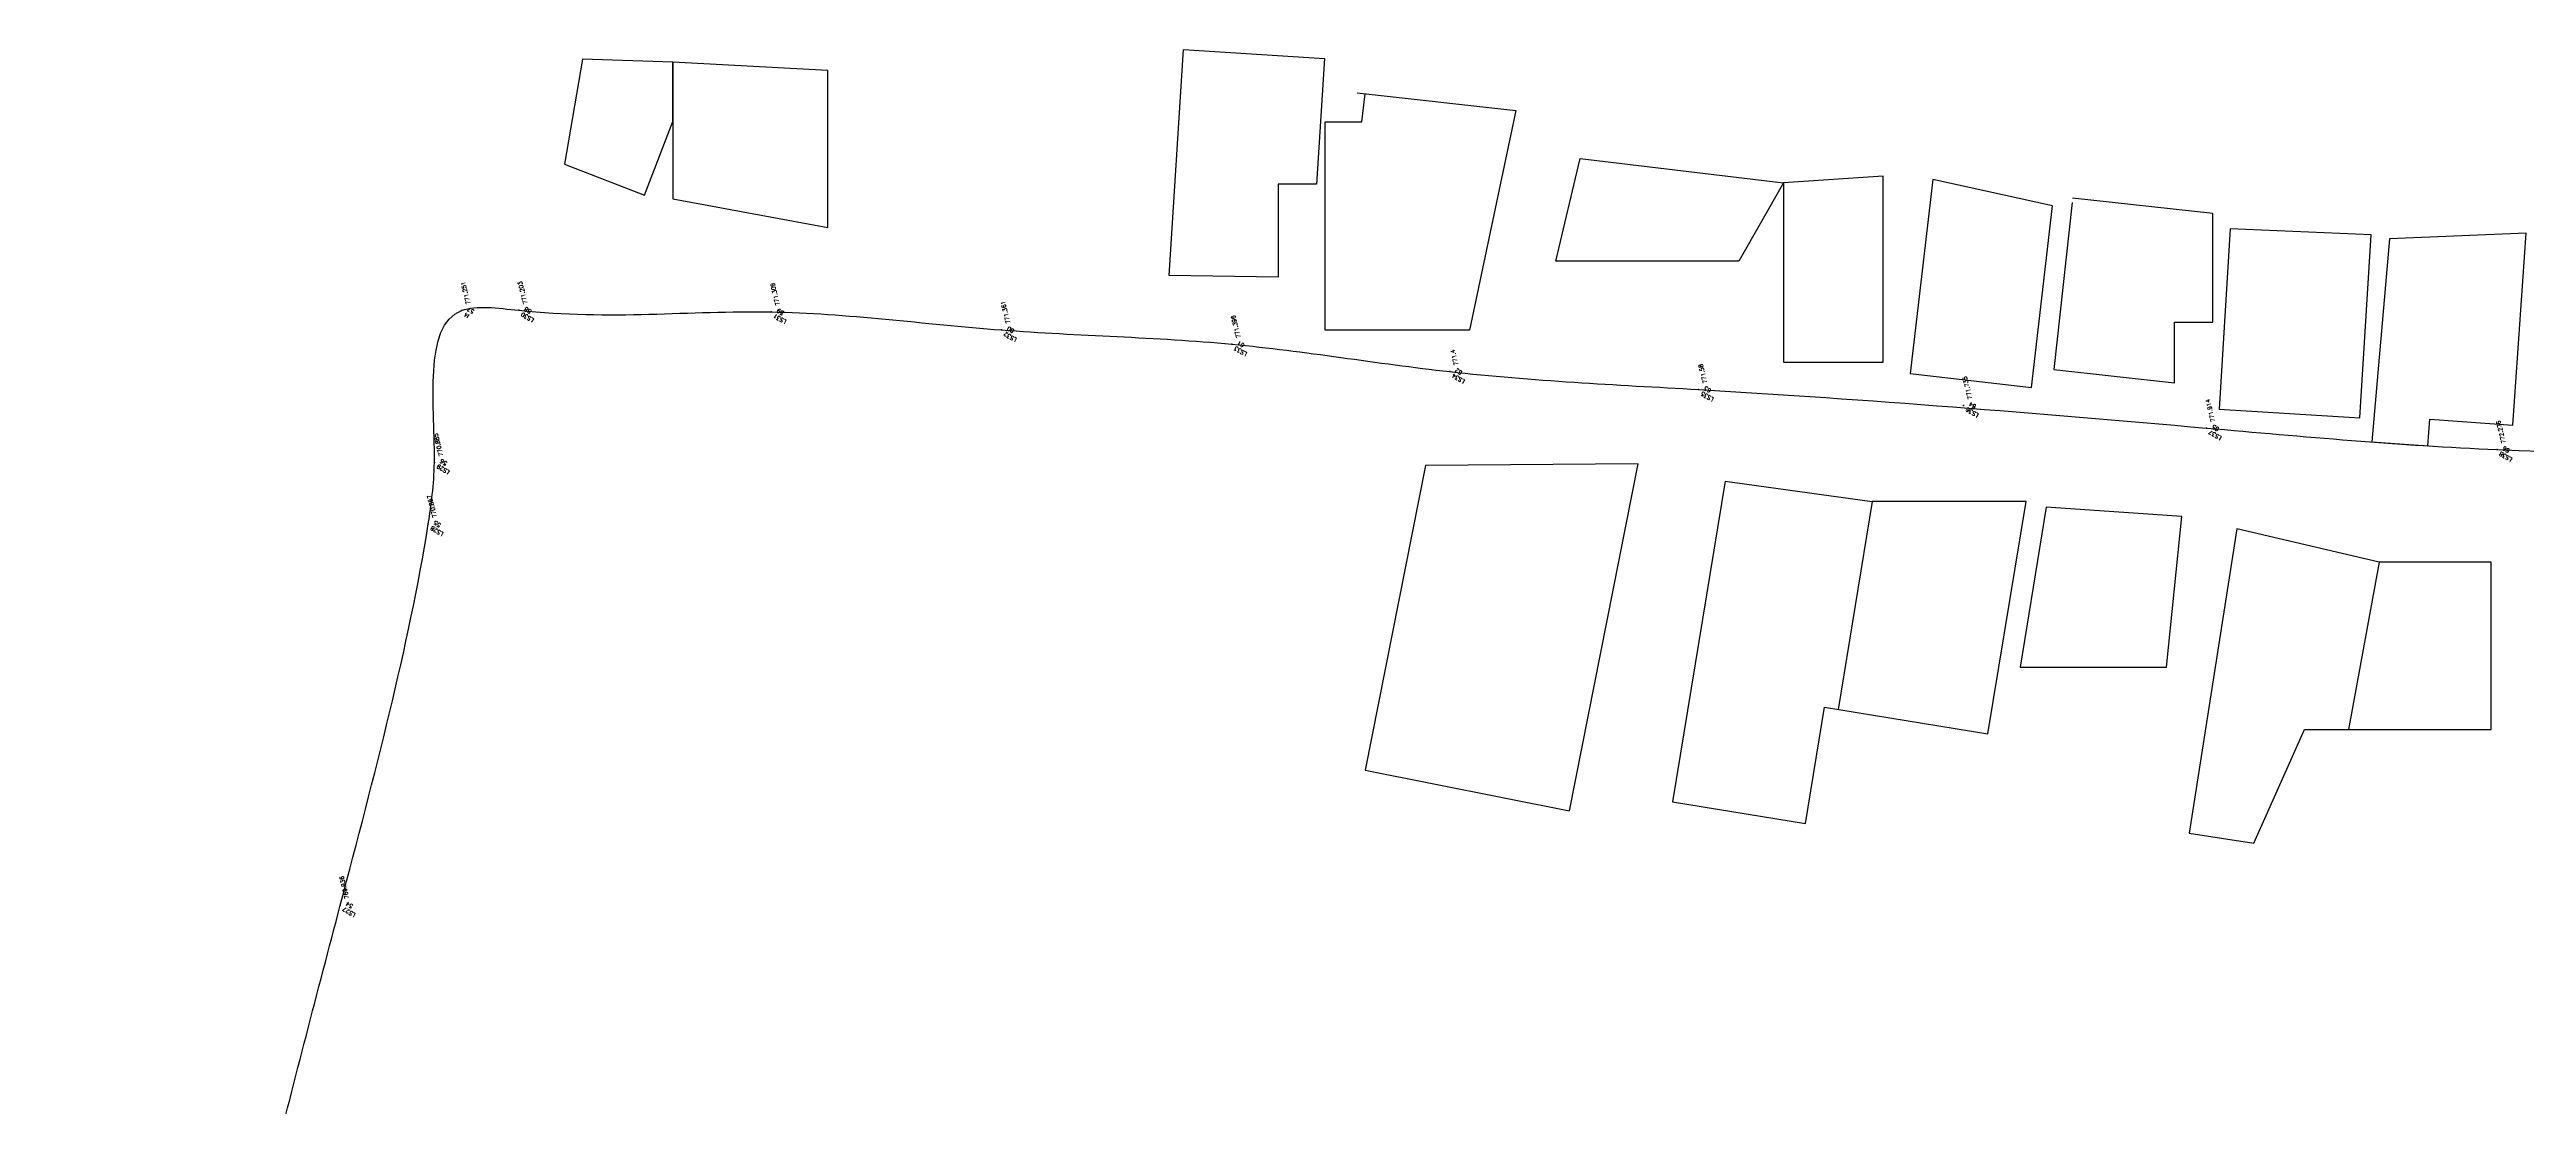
# Model space of a CAD drawing. Header units: millimetres. Extents: x 3197 to 59319, y 691 to 32741.
# Drawn here: x 4845 to 7677, y 13964 to 15171 of the extents above; entities that cross this region are included whole.
import ezdxf
from ezdxf.enums import TextEntityAlignment as Align

# ---------------------------------------------------------------- set-up
doc = ezdxf.new("R2010")
doc.units = ezdxf.units.MM
for name, color, linetype in [('Chainage_TXT', 7, 'Continuous'), ('Points', 7, 'Continuous'), ('Points-ELV', 6, 'Continuous'), ('Points-NUM', 4, 'Continuous'), ('Points-TXT', 3, 'Continuous')]:
    doc.layers.add(name, color=color, linetype=linetype)
doc.styles.add('romans', font='romans.shx')

# ---------------------------------------------------------------- blocks, each defined once
blk = doc.blocks.new('POINTS')
at = {"layer": 'Points'}
blk.add_line((0, 0), (0, 0), dxfattribs=at)
blk.add_point((0, 0), dxfattribs=at)
at = {"layer": 'Points-ELV', "style": 'romans'}
blk.add_attdef('ELEV', text='', height=1, rotation=45, dxfattribs=at).set_placement((0, 0), align=Align.BOTTOM_LEFT)
at = {"layer": 'Points-NUM', "style": 'romans'}
blk.add_attdef('PTNUM', text='', height=1, dxfattribs=at).set_placement((0, 0), align=Align.BOTTOM_RIGHT)
at = {"layer": 'Points-TXT', "style": 'romans'}
blk.add_attdef('DESC', text='', height=1, dxfattribs=at).set_placement((0, 0), align=Align.BOTTOM_RIGHT)

msp = doc.modelspace()

# ---------------------------------------------------------------- linework, layer by layer
msp.add_spline([(4845, 12360.9, 14644.5), (4865.5, 12636.4, 14649.7), (4897.1, 12936.7, 14657.4), (4955.5, 13265.9, 14664.2), (5100.8, 13897.9, 14669), (5177.4, 14194.1, 14674.4), (5277.9, 14629.4, 14691.9), (5285, 14699.8, 14692.5), (5316.1, 14873.3, 14699.4), (5381.4, 14873.5, 14698.5), (5670, 14871.7, 14700.5), (5933.4, 14851.1, 14701.5), (6196.8, 14834.8, 14702.2), (6445.7, 14803.5, 14702.3), (6730.3, 14783, 14705.7), (7310.9, 14739, 14712.1), (7643.1, 14714.4, 14719), (8457.2, 14703.1, 14734.9), (9155.7, 14595.1, 14737)], degree=3)
at = {"layer": 'Chainage_TXT'}
for p, q in [((5454.3, 15160.4), (5433.7, 15040.6)), ((5557.6, 15157), (5454.3, 15160.4)), ((5557.6, 15089.2), (5557.6, 15157)), ((5557.6, 15157), (5557.6, 15001)), ((5734.6, 15147.6), (5557.6, 15157)), ((6125, 14913.1), (6141.5, 15171.4)), ((6141.5, 15171.4), (6302.7, 15161.1)), ((6302.7, 15161.1), (6293.6, 15017.6)), ((5734.6, 14968.1), (5734.6, 15147.6)), ((6339.9, 15121.9), (6521.4, 15101.7)), ((6345.4, 15089), (6348.9, 15120.9)), ((6521.4, 15101.7), (6468.2, 14850.8)), ((5525.1, 15005.2), (5557.6, 15089.2)), ((6303.3, 14850.8), (6303.3, 15089)), ((6303.3, 15089), (6345.4, 15089)), ((5433.7, 15040.6), (5525.1, 15005.2)), ((6567.2, 14929.6), (6594.7, 15046.8)), ((6594.7, 15046.8), (6827.4, 15019.3)), ((6293.6, 15017.6), (6249.7, 15017.6)), ((6249.7, 15017.6), (6249.7, 14911.3)), ((6827.4, 15019.3), (6776.1, 14929.6)), ((6941.1, 15026.6), (6827.4, 15019.3)), ((6827.4, 15019.3), (6827.4, 14814.2)), ((6941.1, 14814.2), (6941.1, 15026.6)), ((6997.9, 15023), (6972.2, 14801.4)), ((7134.7, 14992.7), (6997.9, 15023)), ((5557.6, 15001), (5734.6, 14968.1)), ((7110.7, 14785.3), (7134.7, 14992.7)), ((7157.4, 14996.7), (7136.5, 14805.8)), ((7318.3, 14984), (7157.9, 15001.5)), ((7318.3, 14860.1), (7318.3, 14984)), ((7338, 14966.6), (7325.3, 14760.6)), ((7499.1, 14959.6), (7338, 14966.6)), ((7486.2, 14750.7), (7499.1, 14959.6)), ((7520.1, 14955), (7499.8, 14723.1, 14715.7)), ((7676.5, 14961.7, 14717.1), (7520.1, 14955)), ((7661.3, 14742.4, 14717.1), (7676.5, 14961.7, 14717.1)), ((6776.1, 14929.6), (6567.2, 14929.6)), ((6249.7, 14911.3), (6125, 14913.1)), ((6468.2, 14850.8), (6303.3, 14850.8)), ((7274.3, 14790.7), (7274.3, 14860.1)), ((7274.3, 14860.1), (7318.3, 14860.1)), ((6827.4, 14814.2), (6941.1, 14814.2)), ((6972.2, 14801.4), (7110.7, 14785.3)), ((7136.5, 14805.8), (7274.3, 14790.7)), ((7325.3, 14760.6), (7486.2, 14750.7)), ((7564, 14718.6, 14717.1), (7566.1, 14749, 14717.1)), ((7566.1, 14749, 14717.1), (7661.3, 14742.4, 14717.1)), ((6661.3, 14698.2), (6418.2, 14696.3)), ((6582.6, 14301.8), (6661.3, 14698.2)), ((7499.8, 14723.1, 14715.7), (7564, 14718.6, 14717.1)), ((6418.2, 14696.3), (6349.1, 14348.1)), ((6760.7, 14678.3), (6700.6, 14312.1)), ((6760.7, 14678.3), (6928.9, 14655.1)), ((6928.9, 14655.1), (6890, 14417.6)), ((7104.6, 14655.1), (6928.9, 14655.1)), ((7061, 14389.6), (7104.6, 14655.1)), ((7127.5, 14648.6), (7097.8, 14466)), ((7282.9, 14637.9), (7127.5, 14648.6)), ((7265.1, 14466), (7282.9, 14637.9)), ((7345.8, 14623.7), (7291.2, 14276.3)), ((7508.4, 14585.8), (7345.8, 14623.7)), ((7508.4, 14585.8), (7473.4, 14394.8)), ((7636.5, 14585.8), (7508.4, 14585.8)), ((7636.5, 14394.8), (7636.5, 14585.8)), ((7097.8, 14466), (7265.1, 14466)), ((6852.6, 14287.1), (6874.4, 14420.2)), ((6874.4, 14420.2), (7061, 14389.6)), ((7365, 14264.7), (7422.9, 14394.8)), ((7422.9, 14394.8), (7523.8, 14394.8)), ((7523.8, 14394.8), (7636.5, 14394.8)), ((6349.1, 14348.1), (6582.6, 14301.8)), ((6700.6, 14312.1), (6852.6, 14287.1)), ((7291.2, 14276.3), (7365, 14264.7))]:
    msp.add_line(p, q, dxfattribs=at)

# ---------------------------------------------------------------- block references
at = {"layer": 'Points', "linetype": 'Continuous'}
ref = msp.add_blockref('POINTS', (5316.1, 14873.3, 14699.4), dxfattribs=dict(at, xscale=-19.05922031585964, yscale=19.05922031585964, zscale=19.05922031585964, rotation=329.0980723058464))
ref.add_attrib('PTNUM', '57', dxfattribs={"layer": 'Points-NUM', "height": 4.76, "rotation": 149.0981, "style": 'romans'}).set_placement((5324.9, 14878.7, 14699.4), align=Align.BOTTOM_RIGHT)
ref.add_attrib('DESC', 'I4', dxfattribs={"layer": 'Points-TXT', "height": 4.76, "rotation": 149.0981, "style": 'romans'}).set_placement((5321.2, 14872.6, 14699.4), align=Align.BOTTOM_RIGHT)
ref.add_attrib('ELEV', '771.251', dxfattribs={"layer": 'Points-ELV', "height": 4.76, "rotation": 104.0981, "style": 'romans'}).set_placement((5327.5, 14881.4, 14699.4), align=Align.BOTTOM_LEFT)
ref = msp.add_blockref('POINTS', (5381.4, 14873.5, 14698.5), dxfattribs=dict(at, xscale=-19.05922031585964, yscale=19.05922031585964, zscale=19.05922031585964, rotation=329.0980723058464))
ref.add_attrib('PTNUM', '58', dxfattribs={"layer": 'Points-NUM', "height": 4.76, "rotation": 149.0981, "style": 'romans'}).set_placement((5390.2, 14878.9, 14698.5), align=Align.BOTTOM_RIGHT)
ref.add_attrib('DESC', 'LS30', dxfattribs={"layer": 'Points-TXT', "height": 4.76, "rotation": 149.0981, "style": 'romans'}).set_placement((5386.5, 14872.8, 14698.5), align=Align.BOTTOM_RIGHT)
ref.add_attrib('ELEV', '771.203', dxfattribs={"layer": 'Points-ELV', "height": 4.76, "rotation": 104.0981, "style": 'romans'}).set_placement((5392.8, 14881.6, 14698.5), align=Align.BOTTOM_LEFT)
ref = msp.add_blockref('POINTS', (5670, 14871.7, 14700.5), dxfattribs=dict(at, xscale=-19.05922031585964, yscale=19.05922031585964, zscale=19.05922031585964, rotation=329.0980723058464))
ref.add_attrib('PTNUM', '59', dxfattribs={"layer": 'Points-NUM', "height": 4.76, "rotation": 149.0981, "style": 'romans'}).set_placement((5678.8, 14877.1, 14700.5), align=Align.BOTTOM_RIGHT)
ref.add_attrib('DESC', 'LS31', dxfattribs={"layer": 'Points-TXT', "height": 4.76, "rotation": 149.0981, "style": 'romans'}).set_placement((5675.1, 14871, 14700.5), align=Align.BOTTOM_RIGHT)
ref.add_attrib('ELEV', '771.309', dxfattribs={"layer": 'Points-ELV', "height": 4.76, "rotation": 104.0981, "style": 'romans'}).set_placement((5681.4, 14879.8, 14700.5), align=Align.BOTTOM_LEFT)
ref = msp.add_blockref('POINTS', (5933.4, 14851.1, 14701.5), dxfattribs=dict(at, xscale=-19.05922031585964, yscale=19.05922031585964, zscale=19.05922031585964, rotation=329.0980723058464))
ref.add_attrib('PTNUM', '60', dxfattribs={"layer": 'Points-NUM', "height": 4.76, "rotation": 149.0981, "style": 'romans'}).set_placement((5942.2, 14856.5, 14701.5), align=Align.BOTTOM_RIGHT)
ref.add_attrib('DESC', 'LS32', dxfattribs={"layer": 'Points-TXT', "height": 4.76, "rotation": 149.0981, "style": 'romans'}).set_placement((5938.5, 14850.4, 14701.5), align=Align.BOTTOM_RIGHT)
ref.add_attrib('ELEV', '771.361', dxfattribs={"layer": 'Points-ELV', "height": 4.76, "rotation": 104.0981, "style": 'romans'}).set_placement((5944.8, 14859.2, 14701.5), align=Align.BOTTOM_LEFT)
ref = msp.add_blockref('POINTS', (6196.8, 14834.8, 14702.2), dxfattribs=dict(at, xscale=-19.05922031585964, yscale=19.05922031585964, zscale=19.05922031585964, rotation=329.0980723058464))
ref.add_attrib('PTNUM', '61', dxfattribs={"layer": 'Points-NUM', "height": 4.76, "rotation": 149.0981, "style": 'romans'}).set_placement((6205.5, 14840.2, 14702.2), align=Align.BOTTOM_RIGHT)
ref.add_attrib('DESC', 'LS33', dxfattribs={"layer": 'Points-TXT', "height": 4.76, "rotation": 149.0981, "style": 'romans'}).set_placement((6201.9, 14834, 14702.2), align=Align.BOTTOM_RIGHT)
ref.add_attrib('ELEV', '771.396', dxfattribs={"layer": 'Points-ELV', "height": 4.76, "rotation": 104.0981, "style": 'romans'}).set_placement((6208.1, 14842.8, 14702.2), align=Align.BOTTOM_LEFT)
ref = msp.add_blockref('POINTS', (6445.7, 14803.5, 14702.3), dxfattribs=dict(at, xscale=-19.05922031585964, yscale=19.05922031585964, zscale=19.05922031585964, rotation=329.0980723058464))
ref.add_attrib('PTNUM', '62', dxfattribs={"layer": 'Points-NUM', "height": 4.76, "rotation": 149.0981, "style": 'romans'}).set_placement((6454.4, 14808.9, 14702.3), align=Align.BOTTOM_RIGHT)
ref.add_attrib('DESC', 'LS34', dxfattribs={"layer": 'Points-TXT', "height": 4.76, "rotation": 149.0981, "style": 'romans'}).set_placement((6450.8, 14802.8, 14702.3), align=Align.BOTTOM_RIGHT)
ref.add_attrib('ELEV', '771.4', dxfattribs={"layer": 'Points-ELV', "height": 4.76, "rotation": 104.0981, "style": 'romans'}).set_placement((6457, 14811.6, 14702.3), align=Align.BOTTOM_LEFT)
ref = msp.add_blockref('POINTS', (6730.3, 14783, 14705.7), dxfattribs=dict(at, xscale=-19.05922031585964, yscale=19.05922031585964, zscale=19.05922031585964, rotation=329.0980723058464))
ref.add_attrib('PTNUM', '63', dxfattribs={"layer": 'Points-NUM', "height": 4.76, "rotation": 149.0981, "style": 'romans'}).set_placement((6739, 14788.4, 14705.7), align=Align.BOTTOM_RIGHT)
ref.add_attrib('DESC', 'LS35', dxfattribs={"layer": 'Points-TXT', "height": 4.76, "rotation": 149.0981, "style": 'romans'}).set_placement((6735.4, 14782.3, 14705.7), align=Align.BOTTOM_RIGHT)
ref.add_attrib('ELEV', '771.58', dxfattribs={"layer": 'Points-ELV', "height": 4.76, "rotation": 104.0981, "style": 'romans'}).set_placement((6741.6, 14791.1, 14705.7), align=Align.BOTTOM_LEFT)
ref = msp.add_blockref('POINTS', (7033.1, 14764.9, 14708.7), dxfattribs=dict(at, xscale=-19.05922031585964, yscale=19.05922031585964, zscale=19.05922031585964, rotation=329.0980723058464))
ref.add_attrib('PTNUM', '64', dxfattribs={"layer": 'Points-NUM', "height": 4.76, "rotation": 149.0981, "style": 'romans'}).set_placement((7041.9, 14770.3, 14708.7), align=Align.BOTTOM_RIGHT)
ref.add_attrib('DESC', 'LS36', dxfattribs={"layer": 'Points-TXT', "height": 4.76, "rotation": 149.0981, "style": 'romans'}).set_placement((7038.2, 14764.2, 14708.7), align=Align.BOTTOM_RIGHT)
ref.add_attrib('ELEV', '771.735', dxfattribs={"layer": 'Points-ELV', "height": 4.76, "rotation": 104.0981, "style": 'romans'}).set_placement((7044.5, 14773, 14708.7), align=Align.BOTTOM_LEFT)
ref = msp.add_blockref('POINTS', (7310.9, 14739, 14712.1), dxfattribs=dict(at, xscale=-19.05922031585964, yscale=19.05922031585964, zscale=19.05922031585964, rotation=329.0980723058464))
ref.add_attrib('PTNUM', '65', dxfattribs={"layer": 'Points-NUM', "height": 4.76, "rotation": 149.0981, "style": 'romans'}).set_placement((7319.7, 14744.4, 14712.1), align=Align.BOTTOM_RIGHT)
ref.add_attrib('DESC', 'LS37', dxfattribs={"layer": 'Points-TXT', "height": 4.76, "rotation": 149.0981, "style": 'romans'}).set_placement((7316, 14738.2, 14712.1), align=Align.BOTTOM_RIGHT)
ref.add_attrib('ELEV', '771.914', dxfattribs={"layer": 'Points-ELV', "height": 4.76, "rotation": 104.0981, "style": 'romans'}).set_placement((7322.2, 14747.1, 14712.1), align=Align.BOTTOM_LEFT)
ref = msp.add_blockref('POINTS', (5285, 14699.8, 14692.5), dxfattribs=dict(at, xscale=-19.05922031585964, yscale=19.05922031585964, zscale=19.05922031585964, rotation=329.0980723058464))
ref.add_attrib('PTNUM', '56', dxfattribs={"layer": 'Points-NUM', "height": 4.76, "rotation": 149.0981, "style": 'romans'}).set_placement((5293.8, 14705.2, 14692.5), align=Align.BOTTOM_RIGHT)
ref.add_attrib('DESC', 'LS29', dxfattribs={"layer": 'Points-TXT', "height": 4.76, "rotation": 149.0981, "style": 'romans'}).set_placement((5290.1, 14699.1, 14692.5), align=Align.BOTTOM_RIGHT)
ref.add_attrib('ELEV', '770.885', dxfattribs={"layer": 'Points-ELV', "height": 4.76, "rotation": 104.0981, "style": 'romans'}).set_placement((5296.4, 14707.9, 14692.5), align=Align.BOTTOM_LEFT)
ref = msp.add_blockref('POINTS', (7643.1, 14714.4, 14719), dxfattribs=dict(at, xscale=-19.05922031585964, yscale=19.05922031585964, zscale=19.05922031585964, rotation=329.0980723058464))
ref.add_attrib('PTNUM', '66', dxfattribs={"layer": 'Points-NUM', "height": 4.76, "rotation": 149.0981, "style": 'romans'}).set_placement((7651.9, 14719.8, 14719), align=Align.BOTTOM_RIGHT)
ref.add_attrib('DESC', 'LS38', dxfattribs={"layer": 'Points-TXT', "height": 4.76, "rotation": 149.0981, "style": 'romans'}).set_placement((7648.2, 14713.6, 14719), align=Align.BOTTOM_RIGHT)
ref.add_attrib('ELEV', '772.276', dxfattribs={"layer": 'Points-ELV', "height": 4.76, "rotation": 104.0981, "style": 'romans'}).set_placement((7654.5, 14722.5, 14719), align=Align.BOTTOM_LEFT)
ref = msp.add_blockref('POINTS', (5277.9, 14629.4, 14691.9), dxfattribs=dict(at, xscale=-19.05922031585964, yscale=19.05922031585964, zscale=19.05922031585964, rotation=329.0980723058464))
ref.add_attrib('PTNUM', '55', dxfattribs={"layer": 'Points-NUM', "height": 4.76, "rotation": 149.0981, "style": 'romans'}).set_placement((5286.6, 14634.8, 14691.9), align=Align.BOTTOM_RIGHT)
ref.add_attrib('DESC', 'LS28', dxfattribs={"layer": 'Points-TXT', "height": 4.76, "rotation": 149.0981, "style": 'romans'}).set_placement((5283, 14628.6, 14691.9), align=Align.BOTTOM_RIGHT)
ref.add_attrib('ELEV', '770.857', dxfattribs={"layer": 'Points-ELV', "height": 4.76, "rotation": 104.0981, "style": 'romans'}).set_placement((5289.2, 14637.5, 14691.9), align=Align.BOTTOM_LEFT)
ref = msp.add_blockref('POINTS', (5177.4, 14194.1, 14674.4), dxfattribs=dict(at, xscale=-19.05922031585964, yscale=19.05922031585964, zscale=19.05922031585964, rotation=329.0980723058464))
ref.add_attrib('PTNUM', '54', dxfattribs={"layer": 'Points-NUM', "height": 4.76, "rotation": 149.0981, "style": 'romans'}).set_placement((5186.2, 14199.5, 14674.4), align=Align.BOTTOM_RIGHT)
ref.add_attrib('DESC', 'LS27', dxfattribs={"layer": 'Points-TXT', "height": 4.76, "rotation": 149.0981, "style": 'romans'}).set_placement((5182.5, 14193.4, 14674.4), align=Align.BOTTOM_RIGHT)
ref.add_attrib('ELEV', '769.936', dxfattribs={"layer": 'Points-ELV', "height": 4.76, "rotation": 104.0981, "style": 'romans'}).set_placement((5188.8, 14202.2, 14674.4), align=Align.BOTTOM_LEFT)

doc.saveas('drawing.dxf')
